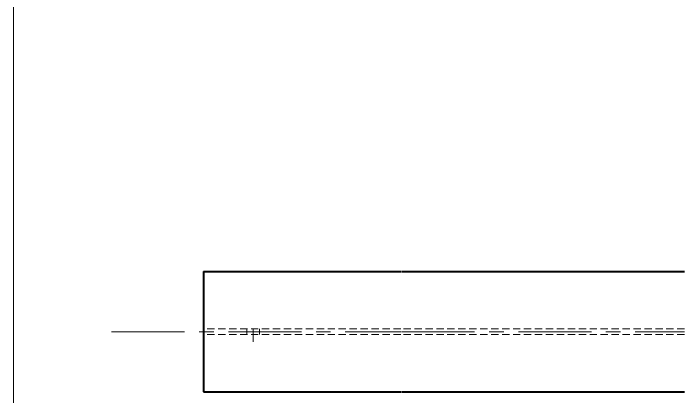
# Model space of a CAD drawing. Header units: millimetres. Extents: x 2 to 287, y 5 to 195.
# Drawn here: x 5 to 78, y 94.6 to 136.2 of the extents above; entities that cross this region are included whole.
import ezdxf

# ---------------------------------------------------------------- set-up
doc = ezdxf.new("R2010")
doc.units = ezdxf.units.MM
for name, pattern in [('AXES', [12.7, 7.9375, -1.5875, 1.5875, -1.5875]), ('CACHE2', [1.190625, 0.79375, -0.396875]), ('INTERROMPUX2', [9.525, 6.35, -3.175])]:
    doc.linetypes.add(name, pattern=pattern)
for name, color, linetype, lineweight in [('Axe', 1, 'Continuous', 0), ('Boulon', 7, 'Continuous', 0), ('Cache', 7, 'Continuous', 0), ('Feuille dessin', 5, 'Continuous', 0), ('Piece', 2, 'Continuous', 0)]:
    doc.layers.add(name, color=color, linetype=linetype, lineweight=lineweight)

# ---------------------------------------------------------------- blocks, each defined once
blk = doc.blocks.new('*A18')
at = {"layer": 'Boulon', "linetype": 'INTERROMPUX2', "lineweight": 0}
for p, q in [((30.372138, 101.936048), (30.372138, 101.320663)), ((30.372138, 101.936048), (30.372138, 101.320663)), ((30.372138, 101.936048), (30.372138, 101.320663)), ((31.064446, 100.551432), (31.064446, 101.936048)), ((31.064446, 100.551432), (31.064446, 101.936048)), ((31.064446, 100.551432), (31.064446, 101.936048)), ((31.756753, 101.936048), (31.756753, 101.320663)), ((31.756753, 101.936048), (31.756753, 101.320663)), ((31.756753, 101.936048), (31.756753, 101.320663))]:
    blk.add_line(p, q, dxfattribs=at)
blk = doc.blocks.new('*A22')
at = {"layer": 'Axe', "color": 1, "linetype": 'AXES', "lineweight": 15}
for p, q in [((15.68, 101.628355), (47.107485, 101.628355)), ((47.207485, 101.628355), (77.976716, 101.628355))]:
    blk.add_line(p, q, dxfattribs=at)
at = {"layer": 'Cache', "color": 7, "linetype": 'CACHE2', "lineweight": 20}
for p, q in [((47.107485, 101.936048), (25.68, 101.936048)), ((77.976716, 101.936048), (47.207485, 101.936048)), ((47.107485, 101.320663), (25.68, 101.320663)), ((77.976716, 101.320663), (47.207485, 101.320663))]:
    blk.add_line(p, q, dxfattribs=at)
at = {"layer": 'Piece', "color": 2, "linetype": 'Continuous', "lineweight": 40}
for p, q in [((25.68, 108.166817), (25.68, 95.089894)), ((25.68, 108.166817), (47.107485, 108.166817)), ((47.207485, 108.166817), (77.976716, 108.166817)), ((25.68, 95.089894), (47.107485, 95.089894)), ((47.207485, 95.089894), (77.976716, 95.089894))]:
    blk.add_line(p, q, dxfattribs=at)
blk = doc.blocks.new('*A23')
at = {"layer": 'Feuille dessin', "linetype": 'Continuous', "lineweight": 0}
blk.add_line((5, 195), (5, 5), dxfattribs=at)

msp = doc.modelspace()

# ---------------------------------------------------------------- block references
at = {"lineweight": 0}
for name in ['*A23', '*A22', '*A18']:
    msp.add_blockref(name, (0, 0), dxfattribs=at)

doc.saveas('drawing.dxf')
